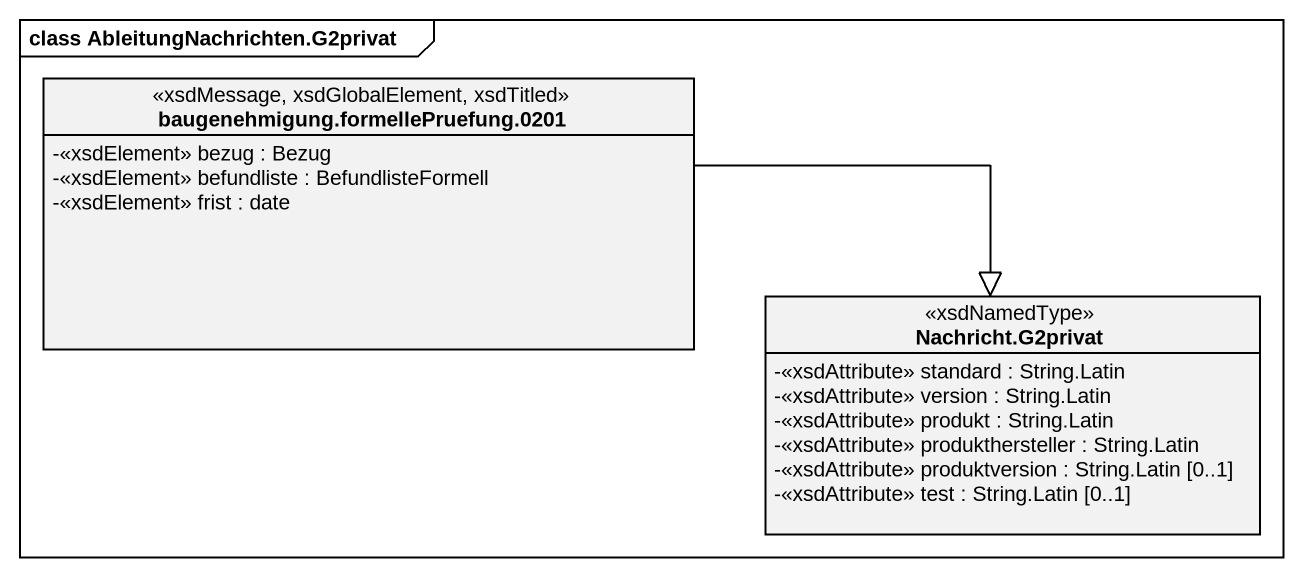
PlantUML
@startuml
mainframe class AbleitungNachrichten.G2privat
hide circle
hide empty members
skinparam classAttributeIconSize 0
class "baugenehmigung.formellePruefung.0201" as baugenehmigung <<xsdMessage, xsdGlobalElement, xsdTitled>> {
  -<<xsdElement>> bezug : Bezug
  -<<xsdElement>> befundliste : BefundlisteFormell
  -<<xsdElement>> frist : date
}
class "Nachricht.G2privat" as Nachricht_G2privat <<xsdNamedType>> {
  -<<xsdAttribute>> standard : String.Latin
  -<<xsdAttribute>> version : String.Latin
  -<<xsdAttribute>> produkt : String.Latin
  -<<xsdAttribute>> produkthersteller : String.Latin
  -<<xsdAttribute>> produktversion : String.Latin [0..1]
  -<<xsdAttribute>> test : String.Latin [0..1]
}
baugenehmigung -right-|> Nachricht_G2privat
@enduml
